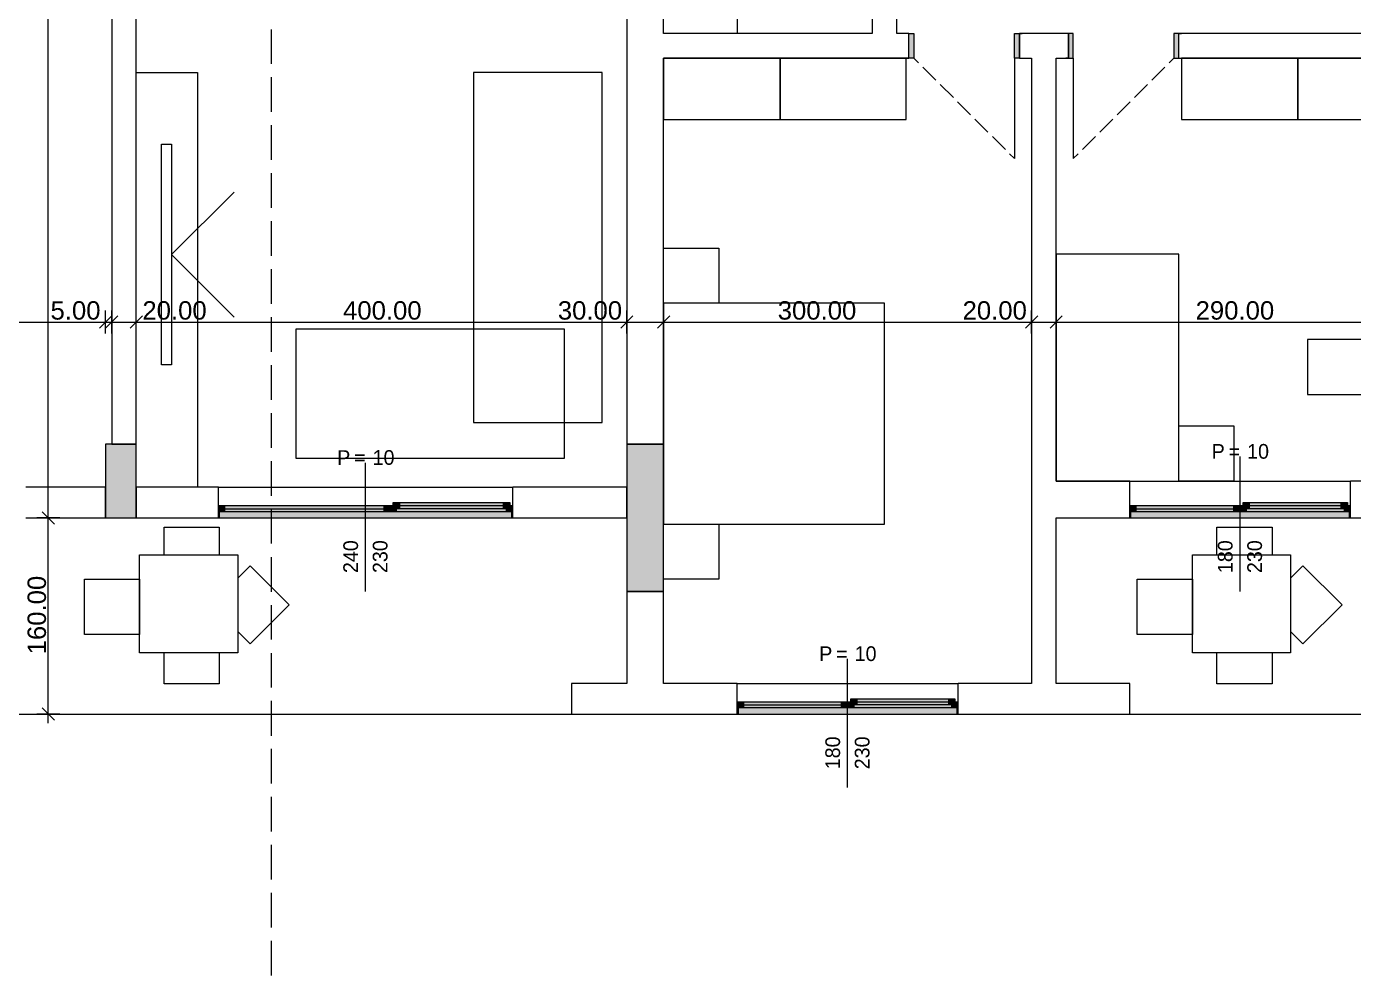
# Model space of a CAD drawing. Header units: millimetres. Extents: x 5493291 to 5652041, y -5155064 to -5098765.
# Drawn here: x 5557011 to 5567829, y -5133124 to -5125385 of the extents above; entities that cross this region are included whole.
import ezdxf

# ---------------------------------------------------------------- set-up
doc = ezdxf.new("R2010")
doc.units = ezdxf.units.MM
doc.header["$MEASUREMENT"] = 0
for name, color, linetype, lineweight in [('Drawing & Figure_Pen_No__1', 7, 'Continuous', 13), ('Drawing & Figure_Pen_No__101', 252, 'Continuous', 13), ('Drawing & Figure_Pen_No__2', 8, 'Continuous', 13)]:
    doc.layers.add(name, color=color, linetype=linetype, lineweight=lineweight)
for name, color, linetype, lineweight, true_color in [('Drawing & Figure_Pen_No__145', 7, 'Continuous', 13, 0x0077b0), ('Drawing & Figure_Pen_No__168', 7, 'Continuous', 13, 0xfe847a), ('Drawing & Figure_Pen_No__181', 7, 'Continuous', 5, 0x282828), ('Drawing & Figure_Pen_No__61', 7, 'Continuous', 13, 0x6a6a6a)]:
    doc.layers.add(name, color=color, linetype=linetype, lineweight=lineweight, true_color=true_color)
doc.styles.add('GENERATED_STYLE_1', font='GIL_____.TTF')
doc.styles.add('GENERATED_STYLE_2', font='arial.ttf')

msp = doc.modelspace()

# ---------------------------------------------------------------- hatches: boundary and pattern name
at = {"layer": 'Drawing & Figure_Pen_No__1', "linetype": 'Continuous', "lineweight": 0, "true_color": 0xffffff}
for points in [[(5564205, -5125442), (5564205, -5125642), (5564245, -5125642), (5564245, -5125442)], [(5565105, -5125642), (5565105, -5125442), (5565065, -5125442), (5565065, -5125642)], [(5565505, -5125642), (5565545, -5125642), (5565545, -5125442), (5565505, -5125442)], [(5566405, -5125442), (5566365, -5125442), (5566365, -5125642), (5566405, -5125642)], [(5560000, -5129267), (5560000, -5129317), (5560050, -5129317), (5560050, -5129267)], [(5560900, -5129267), (5560050, -5129267), (5560050, -5129317), (5560025, -5129317), (5560025, -5129342), (5560925, -5129342), (5560925, -5129317), (5560900, -5129317)], [(5560900, -5129317), (5560900, -5129267), (5560050, -5129267), (5560050, -5129317)], [(5560950, -5129317), (5560950, -5129267), (5560900, -5129267), (5560900, -5129317)], [(5566930, -5129267), (5566930, -5129317), (5566980, -5129317), (5566980, -5129267)], [(5567730, -5129267), (5566980, -5129267), (5566980, -5129317), (5566955, -5129317), (5566955, -5129342), (5567755, -5129342), (5567755, -5129317), (5567730, -5129317)], [(5567730, -5129317), (5567730, -5129267), (5566980, -5129267), (5566980, -5129317)], [(5567780, -5129317), (5567780, -5129267), (5567730, -5129267), (5567730, -5129317)], [(5558575, -5129292), (5558575, -5129342), (5558625, -5129342), (5558625, -5129292)], [(5558575, -5129342), (5558575, -5129392), (5558585, -5129392), (5560965, -5129392), (5560975, -5129392), (5560975, -5129342)], [(5558585, -5129392), (5558585, -5129342), (5558575, -5129342), (5558575, -5129392)], [(5558625, -5129292), (5558625, -5129342), (5559925, -5129342), (5559925, -5129292)], [(5559975, -5129342), (5559975, -5129292), (5559925, -5129292), (5559925, -5129342)], [(5559975, -5129292), (5559975, -5129342), (5560025, -5129342), (5560025, -5129317), (5560000, -5129317), (5560000, -5129292)], [(5560975, -5129342), (5560975, -5129292), (5560950, -5129292), (5560950, -5129317), (5560925, -5129317), (5560925, -5129342)], [(5560975, -5129392), (5560975, -5129342), (5560965, -5129342), (5560965, -5129392)], [(5566005, -5129292), (5566005, -5129342), (5566055, -5129342), (5566055, -5129292)], [(5566005, -5129342), (5566005, -5129392), (5566015, -5129392), (5567795, -5129392), (5567805, -5129392), (5567805, -5129342)], [(5566015, -5129392), (5566015, -5129342), (5566005, -5129342), (5566005, -5129392)], [(5566055, -5129292), (5566055, -5129342), (5566855, -5129342), (5566855, -5129292)], [(5566905, -5129342), (5566905, -5129292), (5566855, -5129292), (5566855, -5129342)], [(5566905, -5129292), (5566905, -5129342), (5566955, -5129342), (5566955, -5129317), (5566930, -5129317), (5566930, -5129292)], [(5567805, -5129342), (5567805, -5129292), (5567780, -5129292), (5567780, -5129317), (5567755, -5129317), (5567755, -5129342)], [(5567805, -5129392), (5567805, -5129342), (5567795, -5129342), (5567795, -5129392)], [(5562805, -5130892), (5562805, -5130942), (5562855, -5130942), (5562855, -5130892)], [(5562855, -5130892), (5562855, -5130942), (5563655, -5130942), (5563655, -5130892)], [(5563705, -5130942), (5563705, -5130892), (5563655, -5130892), (5563655, -5130942)], [(5563705, -5130892), (5563705, -5130942), (5563755, -5130942), (5563755, -5130917), (5563730, -5130917), (5563730, -5130892)], [(5563730, -5130867), (5563730, -5130917), (5563780, -5130917), (5563780, -5130867)], [(5564530, -5130867), (5563780, -5130867), (5563780, -5130917), (5563755, -5130917), (5563755, -5130942), (5564555, -5130942), (5564555, -5130917), (5564530, -5130917)], [(5564530, -5130917), (5564530, -5130867), (5563780, -5130867), (5563780, -5130917)], [(5564580, -5130917), (5564580, -5130867), (5564530, -5130867), (5564530, -5130917)], [(5564605, -5130942), (5564605, -5130892), (5564580, -5130892), (5564580, -5130917), (5564555, -5130917), (5564555, -5130942)], [(5562805, -5130942), (5562805, -5130992), (5562815, -5130992), (5564595, -5130992), (5564605, -5130992), (5564605, -5130942)], [(5562815, -5130992), (5562815, -5130942), (5562805, -5130942), (5562805, -5130992)], [(5564605, -5130992), (5564605, -5130942), (5564595, -5130942), (5564595, -5130992)]]:
    msp.add_hatch(color=7, dxfattribs=at).paths.add_polyline_path(points)
at = {"layer": 'Drawing & Figure_Pen_No__1', "linetype": 'Continuous', "lineweight": 0, "true_color": 0x000000}
for points in [[(5557905, -5128791), (5557655, -5128791), (5557655, -5129392), (5557905, -5129392)], [(5562205, -5128791), (5561905, -5128791), (5561905, -5129992), (5562205, -5129992)]]:
    msp.add_hatch(color=18, dxfattribs=at).paths.add_polyline_path(points)

# ---------------------------------------------------------------- linework, layer by layer
at = {"layer": 'Drawing & Figure_Pen_No__1', "color": 7, "linetype": 'Continuous', "lineweight": 13}
for points in [[(5557188, -5129392), (5557188, -5120091)], [(5557705, -5124542), (5557705, -5128791)], [(5557905, -5128791), (5557905, -5124542)], [(5561905, -5124542), (5561905, -5128791)], [(5562205, -5125442), (5562205, -5124542)], [(5563905, -5125292), (5563905, -5125442)], [(5564105, -5125442), (5564105, -5125292)], [(5563905, -5125442), (5562205, -5125442)], [(5564205, -5125442), (5564105, -5125442)], [(5564205, -5125442), (5564183, -5125442)], [(5564205, -5125442), (5564183, -5125442)], [(5564205, -5125442), (5564183, -5125442)], [(5564205, -5125642), (5564205, -5125442)], [(5564205, -5125642), (5564205, -5125442)], [(5564205, -5125642), (5564205, -5125442)], [(5565105, -5125442), (5565127, -5125442)], [(5565105, -5125642), (5565105, -5125442)], [(5565505, -5125442), (5565105, -5125442)], [(5565105, -5125642), (5565105, -5125442)], [(5565105, -5125642), (5565105, -5125442)], [(5565105, -5125442), (5565127, -5125442)], [(5565105, -5125442), (5565127, -5125442)], [(5565505, -5125442), (5565483, -5125442)], [(5565505, -5125442), (5565483, -5125442)], [(5565505, -5125442), (5565483, -5125442)], [(5565505, -5125642), (5565505, -5125442)], [(5565505, -5125642), (5565505, -5125442)], [(5565505, -5125642), (5565505, -5125442)], [(5566405, -5125442), (5566427, -5125442)], [(5566405, -5125642), (5566405, -5125442)], [(5568605, -5125442), (5566405, -5125442)], [(5566405, -5125642), (5566405, -5125442)], [(5566405, -5125642), (5566405, -5125442)], [(5566405, -5125442), (5566427, -5125442)], [(5566405, -5125442), (5566427, -5125442)], [(5562205, -5125642), (5564205, -5125642)], [(5562205, -5128791), (5562205, -5125642)], [(5564205, -5125642), (5564183, -5125642)], [(5564205, -5125642), (5564183, -5125642)], [(5564205, -5125642), (5564183, -5125642)], [(5565105, -5125642), (5565127, -5125642)], [(5565105, -5125642), (5565205, -5125642)], [(5565105, -5125642), (5565127, -5125642)], [(5565105, -5125642), (5565127, -5125642)], [(5565205, -5125642), (5565205, -5130742)], [(5565405, -5125642), (5565505, -5125642)], [(5565405, -5129092), (5565405, -5125642)], [(5565505, -5125642), (5565483, -5125642)], [(5565505, -5125642), (5565483, -5125642)], [(5565505, -5125642), (5565483, -5125642)], [(5566405, -5125642), (5566427, -5125642)], [(5566405, -5125642), (5568405, -5125642)], [(5566405, -5125642), (5566427, -5125642)], [(5566405, -5125642), (5566427, -5125642)], [(5557655, -5127889), (5557655, -5127701)], [(5557705, -5127889), (5557705, -5127701)], [(5557905, -5127889), (5557905, -5127701)], [(5561905, -5127889), (5561905, -5127701)], [(5562205, -5127889), (5562205, -5127701)], [(5565205, -5127889), (5565205, -5127701)], [(5565405, -5127889), (5565405, -5127701)], [(5554704, -5127795), (5557655, -5127795)], [(5557655, -5127795), (5557705, -5127795)], [(5557705, -5127795), (5557905, -5127795)], [(5557905, -5127795), (5561905, -5127795)], [(5561905, -5127795), (5562205, -5127795)], [(5562205, -5127795), (5565205, -5127795)], [(5565205, -5127795), (5565405, -5127795)], [(5565405, -5127795), (5568305, -5127795)], [(5557905, -5128791), (5557655, -5128791)], [(5557655, -5128791), (5557655, -5129392)], [(5557705, -5128791), (5557905, -5128791)], [(5557905, -5129392), (5557905, -5128791)], [(5561905, -5128791), (5562205, -5128791)], [(5562205, -5128791), (5561905, -5128791)], [(5561905, -5128791), (5561905, -5129992)], [(5562205, -5129992), (5562205, -5128791)], [(5557655, -5129142), (5557005, -5129142)], [(5557655, -5129392), (5557655, -5129142)], [(5558575, -5129142), (5557905, -5129142)], [(5557905, -5129142), (5557905, -5129392)], [(5558575, -5129292), (5558575, -5129142)], [(5560975, -5129292), (5560975, -5129142)], [(5561905, -5129142), (5560975, -5129142)], [(5561905, -5129392), (5561905, -5129142)], [(5566005, -5129092), (5565405, -5129092)], [(5566005, -5129292), (5566005, -5129092)], [(5567805, -5129292), (5567805, -5129092)], [(5568305, -5129092), (5567805, -5129092)], [(5557005, -5129392), (5557655, -5129392)], [(5557282, -5129392), (5557095, -5129392)], [(5557188, -5130992), (5557188, -5129392)], [(5557655, -5129392), (5557905, -5129392)], [(5557905, -5129392), (5558575, -5129392)], [(5558575, -5129342), (5558575, -5129292)], [(5558575, -5129392), (5558575, -5129342)], [(5558575, -5129392), (5558575, -5129342)], [(5560975, -5129342), (5560975, -5129292)], [(5560975, -5129392), (5560975, -5129342)], [(5560975, -5129392), (5560975, -5129342)], [(5560975, -5129392), (5561905, -5129392)], [(5565405, -5129392), (5566005, -5129392)], [(5565405, -5130742), (5565405, -5129392)], [(5566005, -5129342), (5566005, -5129292)], [(5566005, -5129392), (5566005, -5129342)], [(5566005, -5129392), (5566005, -5129342)], [(5567805, -5129342), (5567805, -5129292)], [(5567805, -5129392), (5567805, -5129342)], [(5567805, -5129392), (5567805, -5129342)], [(5567805, -5129392), (5568305, -5129392)], [(5561905, -5129992), (5561905, -5130742)], [(5562205, -5129992), (5561905, -5129992)], [(5561905, -5129992), (5562205, -5129992)], [(5562205, -5130742), (5562205, -5129992)], [(5561905, -5130742), (5561455, -5130742)], [(5561455, -5130742), (5561455, -5130992)], [(5562805, -5130742), (5562205, -5130742)], [(5562805, -5130892), (5562805, -5130742)], [(5564605, -5130892), (5564605, -5130742)], [(5565205, -5130742), (5564605, -5130742)], [(5566005, -5130742), (5565405, -5130742)], [(5566005, -5130992), (5566005, -5130742)], [(5562805, -5130942), (5562805, -5130892)], [(5564605, -5130942), (5564605, -5130892)], [(5540454, -5130992), (5619357, -5130992)], [(5540454, -5130992), (5619357, -5130992)], [(5557282, -5130992), (5557095, -5130992)], [(5557188, -5131067), (5557188, -5130992)], [(5561455, -5130992), (5562805, -5130992)], [(5562805, -5130992), (5562805, -5130942)], [(5562805, -5130992), (5562805, -5130942)], [(5564605, -5130992), (5564605, -5130942)], [(5564605, -5130992), (5564605, -5130942)], [(5564605, -5130992), (5566005, -5130992)]]:
    msp.add_lwpolyline(points, dxfattribs=at)
at = {"layer": 'Drawing & Figure_Pen_No__101', "color": 252, "linetype": 'Continuous', "lineweight": 13}
for points in [[(5562805, -5124542), (5562805, -5125442)], [(5563155, -5125642), (5562205, -5125642)], [(5562205, -5125642), (5562205, -5126142)], [(5563155, -5126142), (5563155, -5125642)], [(5564183, -5125642), (5563155, -5125642)], [(5563155, -5125642), (5563155, -5126142)], [(5564183, -5126142), (5564183, -5125642)], [(5567376, -5125642), (5566427, -5125642)], [(5566427, -5125642), (5566427, -5126142)], [(5567376, -5126142), (5567376, -5125642)], [(5568405, -5125642), (5567376, -5125642)], [(5567376, -5125642), (5567376, -5126142)], [(5557905, -5125761), (5558404, -5125761)], [(5557905, -5129142), (5557905, -5125761)], [(5558404, -5125761), (5558404, -5129142)], [(5561705, -5125761), (5560655, -5125761)], [(5560655, -5125761), (5560655, -5128615)], [(5561705, -5128615), (5561705, -5125761)], [(5562205, -5126142), (5563155, -5126142)], [(5563155, -5126142), (5564183, -5126142)], [(5566427, -5126142), (5567376, -5126142)], [(5567376, -5126142), (5568405, -5126142)], [(5558112, -5126345), (5558192, -5126345)], [(5558112, -5128145), (5558112, -5126345)], [(5558192, -5126345), (5558192, -5128145)], [(5558192, -5127245), (5558702, -5126735)], [(5562205, -5127192), (5562655, -5127192)], [(5562205, -5127641), (5562205, -5127192)], [(5562655, -5127192), (5562655, -5127641)], [(5558192, -5127245), (5558702, -5127755)], [(5566405, -5127242), (5565405, -5127242)], [(5565405, -5127242), (5565405, -5129092)], [(5566405, -5129092), (5566405, -5127242)], [(5564005, -5127641), (5562205, -5127641)], [(5562205, -5127641), (5562205, -5129442)], [(5562655, -5127641), (5562205, -5127641)], [(5564005, -5129442), (5564005, -5127641)], [(5561397, -5127854), (5559205, -5127854)], [(5559205, -5127854), (5559205, -5128904)], [(5561397, -5128904), (5561397, -5127854)], [(5567905, -5127937), (5567455, -5127937)], [(5567455, -5127937), (5567455, -5128387)], [(5558192, -5128145), (5558112, -5128145)], [(5567455, -5128387), (5567905, -5128387)], [(5560655, -5128615), (5561705, -5128615)], [(5566405, -5129092), (5566405, -5128642)], [(5566405, -5128642), (5566855, -5128642)], [(5566855, -5128642), (5566855, -5129092)], [(5559205, -5128904), (5561397, -5128904)], [(5558404, -5129142), (5557905, -5129142)], [(5565405, -5129092), (5566405, -5129092)], [(5566855, -5129092), (5566405, -5129092)], [(5558132, -5129692), (5558132, -5129467)], [(5558132, -5129467), (5558581, -5129467)], [(5558581, -5129467), (5558581, -5129692)], [(5562205, -5129442), (5564005, -5129442)], [(5562205, -5129442), (5562655, -5129442)], [(5562205, -5129892), (5562205, -5129442)], [(5562655, -5129442), (5562655, -5129892)], [(5566716, -5129692), (5566716, -5129467)], [(5566716, -5129467), (5567166, -5129467)], [(5567166, -5129467), (5567166, -5129692)], [(5557932, -5129692), (5558732, -5129692)], [(5557932, -5130492), (5557932, -5129692)], [(5558732, -5129692), (5558732, -5130492)], [(5566516, -5129692), (5567316, -5129692)], [(5566516, -5130492), (5566516, -5129692)], [(5567316, -5129692), (5567316, -5130492)], [(5558732, -5129884), (5558833, -5129783)], [(5558833, -5129783), (5559151, -5130101)], [(5567316, -5129884), (5567417, -5129783)], [(5567417, -5129783), (5567736, -5130101)], [(5557482, -5130342), (5557482, -5129892)], [(5557482, -5129892), (5557932, -5129892)], [(5557932, -5129892), (5557932, -5130342)], [(5562655, -5129892), (5562205, -5129892)], [(5566066, -5130342), (5566066, -5129892)], [(5566066, -5129892), (5566516, -5129892)], [(5566516, -5129892), (5566516, -5130342)], [(5559151, -5130101), (5558833, -5130420)], [(5567736, -5130101), (5567417, -5130420)], [(5557932, -5130342), (5557482, -5130342)], [(5558833, -5130420), (5558732, -5130319)], [(5566516, -5130342), (5566066, -5130342)], [(5567417, -5130420), (5567316, -5130319)], [(5558732, -5130492), (5557932, -5130492)], [(5558132, -5130746), (5558132, -5130492)], [(5558581, -5130492), (5558581, -5130746)], [(5567316, -5130492), (5566516, -5130492)], [(5566716, -5130746), (5566716, -5130492)], [(5567166, -5130492), (5567166, -5130746)], [(5558581, -5130746), (5558132, -5130746)], [(5567166, -5130746), (5566716, -5130746)]]:
    msp.add_lwpolyline(points, dxfattribs=at)
at = {"layer": 'Drawing & Figure_Pen_No__145', "color": 144, "linetype": 'Continuous', "lineweight": 13, "true_color": 0x0077b0}
for points in [[(5557605, -5127845), (5557705, -5127745)], [(5557755, -5127745), (5557655, -5127845)], [(5557955, -5127745), (5557855, -5127845)], [(5561955, -5127745), (5561855, -5127845)], [(5562255, -5127745), (5562155, -5127845)], [(5565255, -5127745), (5565155, -5127845)], [(5565455, -5127745), (5565355, -5127845)], [(5559775, -5129992), (5559775, -5128942)], [(5566905, -5129992), (5566905, -5128892)], [(5557139, -5129342), (5557238, -5129442)], [(5563705, -5131592), (5563705, -5130542)], [(5557139, -5130942), (5557238, -5131042)]]:
    msp.add_lwpolyline(points, dxfattribs=at)
at = {"layer": 'Drawing & Figure_Pen_No__168', "color": 11, "linetype": 'Continuous', "lineweight": 13, "true_color": 0xfe847a}
for points in [[(5559005, -5125408), (5559005, -5125690)], [(5559005, -5125799), (5559005, -5126081)], [(5559005, -5126190), (5559005, -5126473)], [(5559005, -5126582), (5559005, -5126864)], [(5559005, -5126973), (5559005, -5127255)], [(5559005, -5127364), (5559005, -5127646)], [(5559005, -5127755), (5559005, -5128038)], [(5559005, -5128146), (5559005, -5128429)], [(5559005, -5128538), (5559005, -5128820)], [(5559005, -5128929), (5559005, -5129211)], [(5559005, -5129320), (5559005, -5129602)], [(5559005, -5129712), (5559005, -5129994)], [(5559005, -5130103), (5559005, -5130385)], [(5559005, -5130494), (5559005, -5130776)], [(5559005, -5130885), (5559005, -5131168)], [(5559005, -5131276), (5559005, -5131559)], [(5559005, -5131668), (5559005, -5131950)], [(5559005, -5132059), (5559005, -5132341)], [(5559005, -5132450), (5559005, -5132732)], [(5559005, -5132841), (5559005, -5133124)]]:
    msp.add_lwpolyline(points, dxfattribs=at)
at = {"layer": 'Drawing & Figure_Pen_No__181', "color": 250, "linetype": 'Continuous', "lineweight": 5, "true_color": 0x282828}
for points in [[(5564245, -5125642), (5564283, -5125680)], [(5564319, -5125716), (5564425, -5125822)], [(5566291, -5125716), (5566185, -5125822)], [(5566365, -5125642), (5566326, -5125680)], [(5564460, -5125857), (5564567, -5125963)], [(5566149, -5125857), (5566043, -5125963)], [(5564602, -5125999), (5564708, -5126105)], [(5566008, -5125999), (5565902, -5126105)], [(5564743, -5126140), (5564849, -5126246)], [(5565866, -5126140), (5565761, -5126246)], [(5564885, -5126281), (5564991, -5126388)], [(5565725, -5126281), (5565619, -5126388)], [(5565026, -5126423), (5565065, -5126462)], [(5565584, -5126423), (5565545, -5126462)]]:
    msp.add_lwpolyline(points, dxfattribs=at)
at = {"layer": 'Drawing & Figure_Pen_No__2', "color": 8, "linetype": 'Continuous', "lineweight": 13}
for points in [[(5558575, -5129142), (5560975, -5129142)], [(5558575, -5129292), (5558575, -5129142)], [(5560975, -5129292), (5560975, -5129142)], [(5566005, -5129092), (5567805, -5129092)], [(5566005, -5129292), (5566005, -5129092)], [(5567805, -5129292), (5567805, -5129092)], [(5560000, -5129267), (5560050, -5129267)], [(5560000, -5129317), (5560000, -5129267)], [(5560050, -5129267), (5560900, -5129267)], [(5560050, -5129267), (5560050, -5129317)], [(5560050, -5129267), (5560900, -5129267)], [(5560900, -5129317), (5560900, -5129267)], [(5560900, -5129267), (5560950, -5129267)], [(5560950, -5129267), (5560950, -5129317)], [(5566930, -5129267), (5566980, -5129267)], [(5566930, -5129317), (5566930, -5129267)], [(5566980, -5129267), (5567730, -5129267)], [(5566980, -5129267), (5566980, -5129317)], [(5566980, -5129267), (5567730, -5129267)], [(5567730, -5129317), (5567730, -5129267)], [(5567730, -5129267), (5567780, -5129267)], [(5567780, -5129267), (5567780, -5129317)], [(5558575, -5129292), (5558625, -5129292)], [(5558575, -5129342), (5558575, -5129292)], [(5558575, -5129342), (5558575, -5129292)], [(5558585, -5129342), (5558575, -5129342)], [(5558575, -5129342), (5558575, -5129392)], [(5558625, -5129342), (5558575, -5129342)], [(5558575, -5129392), (5558575, -5129342)], [(5558575, -5129392), (5558575, -5129342)], [(5558575, -5129392), (5558575, -5129342)], [(5558575, -5129392), (5560975, -5129392)], [(5558575, -5129392), (5558585, -5129392)], [(5558585, -5129392), (5558585, -5129342)], [(5558585, -5129392), (5560965, -5129392)], [(5558625, -5129292), (5558625, -5129342)], [(5558625, -5129292), (5559925, -5129292)], [(5558625, -5129317), (5559925, -5129317)], [(5559925, -5129342), (5558625, -5129342)], [(5559925, -5129342), (5559925, -5129292)], [(5559925, -5129292), (5559975, -5129292)], [(5559975, -5129342), (5559925, -5129342)], [(5559975, -5129292), (5560000, -5129292)], [(5560025, -5129342), (5559975, -5129342)], [(5560000, -5129292), (5560000, -5129317)], [(5560000, -5129317), (5560025, -5129317)], [(5560050, -5129317), (5560000, -5129317)], [(5560025, -5129317), (5560025, -5129342)], [(5560925, -5129342), (5560025, -5129342)], [(5560050, -5129292), (5560900, -5129292)], [(5560900, -5129317), (5560050, -5129317)], [(5560950, -5129317), (5560900, -5129317)], [(5560925, -5129342), (5560925, -5129317)], [(5560925, -5129317), (5560950, -5129317)], [(5560975, -5129342), (5560925, -5129342)], [(5560950, -5129317), (5560950, -5129292)], [(5560950, -5129292), (5560975, -5129292)], [(5560975, -5129342), (5560965, -5129342)], [(5560965, -5129342), (5560965, -5129392)], [(5560965, -5129392), (5560975, -5129392)], [(5560975, -5129342), (5560975, -5129292)], [(5560975, -5129342), (5560975, -5129292)], [(5560975, -5129392), (5560975, -5129342)], [(5560975, -5129392), (5560975, -5129342)], [(5560975, -5129392), (5560975, -5129342)], [(5560975, -5129392), (5560975, -5129342)], [(5566005, -5129292), (5566055, -5129292)], [(5566005, -5129342), (5566005, -5129292)], [(5566005, -5129342), (5566005, -5129292)], [(5566015, -5129342), (5566005, -5129342)], [(5566005, -5129342), (5566005, -5129392)], [(5566055, -5129342), (5566005, -5129342)], [(5566005, -5129392), (5566005, -5129342)], [(5566005, -5129392), (5566005, -5129342)], [(5566005, -5129392), (5566005, -5129342)], [(5566005, -5129392), (5567805, -5129392)], [(5566005, -5129392), (5566015, -5129392)], [(5566015, -5129392), (5566015, -5129342)], [(5566015, -5129392), (5567795, -5129392)], [(5566055, -5129292), (5566055, -5129342)], [(5566055, -5129292), (5566855, -5129292)], [(5566055, -5129317), (5566855, -5129317)], [(5566855, -5129342), (5566055, -5129342)], [(5566855, -5129342), (5566855, -5129292)], [(5566855, -5129292), (5566905, -5129292)], [(5566905, -5129342), (5566855, -5129342)], [(5566905, -5129292), (5566930, -5129292)], [(5566955, -5129342), (5566905, -5129342)], [(5566930, -5129292), (5566930, -5129317)], [(5566930, -5129317), (5566955, -5129317)], [(5566980, -5129317), (5566930, -5129317)], [(5566955, -5129317), (5566955, -5129342)], [(5567755, -5129342), (5566955, -5129342)], [(5566980, -5129292), (5567730, -5129292)], [(5567730, -5129317), (5566980, -5129317)], [(5567780, -5129317), (5567730, -5129317)], [(5567755, -5129342), (5567755, -5129317)], [(5567755, -5129317), (5567780, -5129317)], [(5567805, -5129342), (5567755, -5129342)], [(5567780, -5129317), (5567780, -5129292)], [(5567780, -5129292), (5567805, -5129292)], [(5567805, -5129342), (5567795, -5129342)], [(5567795, -5129342), (5567795, -5129392)], [(5567795, -5129392), (5567805, -5129392)], [(5567805, -5129342), (5567805, -5129292)], [(5567805, -5129342), (5567805, -5129292)], [(5567805, -5129392), (5567805, -5129342)], [(5567805, -5129392), (5567805, -5129342)], [(5567805, -5129392), (5567805, -5129342)], [(5567805, -5129392), (5567805, -5129342)], [(5562805, -5130742), (5564605, -5130742)], [(5562805, -5130892), (5562805, -5130742)], [(5564605, -5130892), (5564605, -5130742)], [(5562805, -5130892), (5562855, -5130892)], [(5562805, -5130942), (5562805, -5130892)], [(5562805, -5130942), (5562805, -5130892)], [(5562855, -5130892), (5562855, -5130942)], [(5562855, -5130892), (5563655, -5130892)], [(5563655, -5130942), (5563655, -5130892)], [(5563655, -5130892), (5563705, -5130892)], [(5563705, -5130892), (5563730, -5130892)], [(5563730, -5130867), (5563780, -5130867)], [(5563730, -5130917), (5563730, -5130867)], [(5563730, -5130892), (5563730, -5130917)], [(5563780, -5130867), (5564530, -5130867)], [(5563780, -5130867), (5563780, -5130917)], [(5563780, -5130867), (5564530, -5130867)], [(5563780, -5130892), (5564530, -5130892)], [(5564530, -5130917), (5564530, -5130867)], [(5564530, -5130867), (5564580, -5130867)], [(5564580, -5130867), (5564580, -5130917)], [(5564580, -5130917), (5564580, -5130892)], [(5564580, -5130892), (5564605, -5130892)], [(5564605, -5130942), (5564605, -5130892)], [(5564605, -5130942), (5564605, -5130892)], [(5562815, -5130942), (5562805, -5130942)], [(5562805, -5130942), (5562805, -5130992)], [(5562855, -5130942), (5562805, -5130942)], [(5562805, -5130992), (5562805, -5130942)], [(5562805, -5130992), (5562805, -5130942)], [(5562805, -5130992), (5562805, -5130942)], [(5562805, -5130992), (5564605, -5130992)], [(5562805, -5130992), (5562815, -5130992)], [(5562815, -5130992), (5562815, -5130942)], [(5562815, -5130992), (5564595, -5130992)], [(5562855, -5130917), (5563655, -5130917)], [(5563655, -5130942), (5562855, -5130942)], [(5563705, -5130942), (5563655, -5130942)], [(5563755, -5130942), (5563705, -5130942)], [(5563730, -5130917), (5563755, -5130917)], [(5563780, -5130917), (5563730, -5130917)], [(5563755, -5130917), (5563755, -5130942)], [(5564555, -5130942), (5563755, -5130942)], [(5564530, -5130917), (5563780, -5130917)], [(5564580, -5130917), (5564530, -5130917)], [(5564555, -5130942), (5564555, -5130917)], [(5564555, -5130917), (5564580, -5130917)], [(5564605, -5130942), (5564555, -5130942)], [(5564605, -5130942), (5564595, -5130942)], [(5564595, -5130942), (5564595, -5130992)], [(5564595, -5130992), (5564605, -5130992)], [(5564605, -5130992), (5564605, -5130942)], [(5564605, -5130992), (5564605, -5130942)], [(5564605, -5130992), (5564605, -5130942)], [(5564605, -5130992), (5564605, -5130942)]]:
    msp.add_lwpolyline(points, dxfattribs=at)
at = {"layer": 'Drawing & Figure_Pen_No__61', "color": 251, "linetype": 'Continuous', "lineweight": 13, "true_color": 0x6a6a6a}
for points in [[(5564205, -5125442), (5564245, -5125442)], [(5564205, -5125642), (5564205, -5125442)], [(5564245, -5125442), (5564245, -5125642)], [(5565065, -5125642), (5565065, -5125442)], [(5565065, -5125442), (5565105, -5125442)], [(5565105, -5125442), (5565105, -5125642)], [(5565545, -5125442), (5565505, -5125442)], [(5565505, -5125442), (5565505, -5125642)], [(5565545, -5125642), (5565545, -5125442)], [(5566405, -5125442), (5566365, -5125442)], [(5566365, -5125442), (5566365, -5125642)], [(5566405, -5125642), (5566405, -5125442)], [(5564245, -5125642), (5564205, -5125642)], [(5565105, -5125642), (5565065, -5125642)], [(5565065, -5125642), (5565065, -5126462)], [(5565505, -5125642), (5565545, -5125642)], [(5565545, -5125642), (5565545, -5126462)], [(5566365, -5125642), (5566405, -5125642)]]:
    msp.add_lwpolyline(points, dxfattribs=at)

# ---------------------------------------------------------------- texts
at = {"layer": 'Drawing & Figure_Pen_No__1', "color": 7, "linetype": 'Continuous', "lineweight": 13, "attachment_point": 7}
for s, insert, char_height, style in [('\\A1;{\\pql;\\fArial|b0|i0|c0|p0;\\W1.000000;5.00}', (5557206, -5127777), 150, 'GENERATED_STYLE_2'), ('\\A1;{\\pql;\\fArial|b0|i0|c0|p0;\\W1.000000;20.00}', (5557955, -5127777), 150, 'GENERATED_STYLE_2'), ('\\A1;{\\pql;\\fArial|b0|i0|c0|p0;\\W1.000000;400.00}', (5559591, -5127777), 150, 'GENERATED_STYLE_2'), ('\\A1;{\\pql;\\fArial|b0|i0|c0|p0;\\W1.000000;30.00}', (5561342, -5127777), 150, 'GENERATED_STYLE_2'), ('\\A1;{\\pql;\\fArial|b0|i0|c0|p0;\\W1.000000;300.00}', (5563135, -5127777), 150, 'GENERATED_STYLE_2'), ('\\A1;{\\pql;\\fArial|b0|i0|c0|p0;\\W1.000000;20.00}', (5564642, -5127777), 150, 'GENERATED_STYLE_2'), ('\\A1;{\\pql;\\fArial|b0|i0|c0|p0;\\W1.000000;290.00}', (5566542, -5127777), 150, 'GENERATED_STYLE_2'), ('\\A1;{\\pql;\\fGill Sans MT|b0|i0|c0|p0;\\W1.000000;P}', (5559543, -5128960), 120, 'GENERATED_STYLE_1'), ('\\A1;{\\pql;\\fGill Sans MT|b0|i0|c0|p0;\\W1.000000;10}', (5559832, -5128961), 120, 'GENERATED_STYLE_1'), ('\\A1;{\\pql;\\fGill Sans MT|b0|i0|c0|p0;\\W1.000000;P}', (5566673, -5128910), 120, 'GENERATED_STYLE_1'), ('\\A1;{\\pql;\\fGill Sans MT|b0|i0|c0|p0;\\W1.000000;=}', (5566811, -5128910), 120, 'GENERATED_STYLE_1'), ('\\A1;{\\pql;\\fGill Sans MT|b0|i0|c0|p0;\\W1.000000;10}', (5566962, -5128911), 120, 'GENERATED_STYLE_1'), ('\\A1;{\\pql;\\fGill Sans MT|b0|i0|c0|p0;\\W1.000000; }', (5559632, -5128960), 120, 'GENERATED_STYLE_1'), ('\\A1;{\\pql;\\fGill Sans MT|b0|i0|c0|p0;\\W1.000000;=}', (5559681, -5128960), 120, 'GENERATED_STYLE_1'), ('\\A1;{\\pql;\\fGill Sans MT|b0|i0|c0|p0;\\W1.000000; }', (5559783, -5128960), 120, 'GENERATED_STYLE_1'), ('\\A1;{\\pql;\\fGill Sans MT|b0|i0|c0|p0;\\W1.000000; }', (5566762, -5128910), 120, 'GENERATED_STYLE_1'), ('\\A1;{\\pql;\\fGill Sans MT|b0|i0|c0|p0;\\W1.000000; }', (5566913, -5128910), 120, 'GENERATED_STYLE_1'), ('\\A1;{\\pql;\\fGill Sans MT|b0|i0|c0|p0;\\W1.000000;P}', (5563473, -5130560), 120, 'GENERATED_STYLE_1'), ('\\A1;{\\pql;\\fGill Sans MT|b0|i0|c0|p0;\\W1.000000;=}', (5563611, -5130560), 120, 'GENERATED_STYLE_1'), ('\\A1;{\\pql;\\fGill Sans MT|b0|i0|c0|p0;\\W1.000000;10}', (5563762, -5130561), 120, 'GENERATED_STYLE_1'), ('\\A1;{\\pql;\\fGill Sans MT|b0|i0|c0|p0;\\W1.000000; }', (5563562, -5130560), 120, 'GENERATED_STYLE_1'), ('\\A1;{\\pql;\\fGill Sans MT|b0|i0|c0|p0;\\W1.000000; }', (5563713, -5130560), 120, 'GENERATED_STYLE_1')]:
    msp.add_mtext(s, dxfattribs=dict(at, insert=insert, char_height=char_height, style=style))
at = {"layer": 'Drawing & Figure_Pen_No__1', "color": 7, "linetype": 'Continuous', "lineweight": 13, "attachment_point": 7, "rotation": 90}
for s, insert, char_height, style in [('\\A1;{\\pql;\\fGill Sans MT|b0|i0|c0|p0;\\W1.000000;240}', (5559715, -5129842), 120, 'GENERATED_STYLE_1'), ('\\A1;{\\pql;\\fGill Sans MT|b0|i0|c0|p0;\\W1.000000;230}', (5559955, -5129842), 120, 'GENERATED_STYLE_1'), ('\\A1;{\\pql;\\fGill Sans MT|b0|i0|c0|p0;\\W1.000000;180}', (5566845, -5129842), 120, 'GENERATED_STYLE_1'), ('\\A1;{\\pql;\\fGill Sans MT|b0|i0|c0|p0;\\W1.000000;230}', (5567085, -5129842), 120, 'GENERATED_STYLE_1'), ('\\A1;{\\pql;\\fArial|b0|i0|c0|p0;\\W1.000000;160.00}', (5557171, -5130505), 150, 'GENERATED_STYLE_2'), ('\\A1;{\\pql;\\fGill Sans MT|b0|i0|c0|p0;\\W1.000000;180}', (5563645, -5131442), 120, 'GENERATED_STYLE_1'), ('\\A1;{\\pql;\\fGill Sans MT|b0|i0|c0|p0;\\W1.000000;230}', (5563885, -5131442), 120, 'GENERATED_STYLE_1')]:
    msp.add_mtext(s, dxfattribs=dict(at, insert=insert, char_height=char_height, style=style))

doc.saveas('drawing.dxf')
